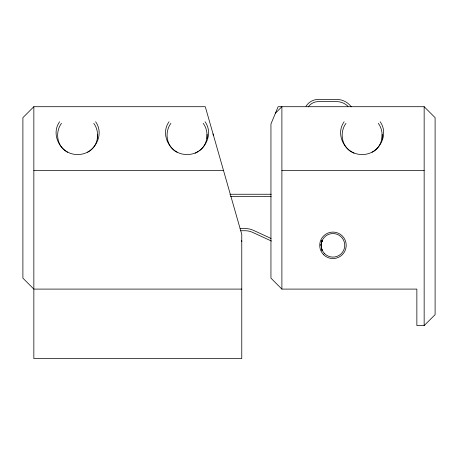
<?xml version="1.0" encoding="UTF-8"?>
<svg xmlns="http://www.w3.org/2000/svg" width="458" height="458" viewBox="0 0 458 458"><rect width="100%" height="100%" fill="white"/><g stroke="black" fill="none" stroke-linecap="round" stroke-linejoin="round"><path stroke-width="0.69" d="M93.758 123.317C99.976 131.664 98.584 144.802 89.854 150.865M203.192 123.317C209.409 131.664 208.018 144.802 199.287 150.865M378.285 123.317C384.691 131.87 382.951 145.306 373.871 151.295M321.264 243.919L321.596 241.481M321.493 242.614L322.123 240.713L321.493 242.614L321.562 241.813M322.043 250.612L321.321 246.73M322.066 240.845L321.373 243.192L321.27 241.526M322.031 240.919L321.756 240.719L321.911 241.24L322.066 240.839M59.62 121.754C49.968 135.03 61.458 155.199 77.62 154.432C93.781 155.205 105.266 135.03 95.613 121.754M169.054 121.754C159.401 135.03 170.891 155.199 187.053 154.432C203.215 155.205 214.699 135.03 205.047 121.754M344.147 121.754C334.495 135.03 345.985 155.199 362.146 154.432C378.308 155.205 389.792 135.03 380.146 121.754M61.475 123.317C55.252 131.664 56.66 144.791 65.385 150.865M170.914 123.317C164.496 131.875 166.254 145.295 175.322 151.295M346.008 123.317C339.59 131.875 341.347 145.295 350.416 151.295M33.846 106.708L33.846 358.585L241.767 358.585L241.767 234.381L205.287 106.708L33.846 106.708L22.9 117.649L22.9 278.155L33.846 289.095L241.767 289.095M275.447 113.155L281.893 106.708L281.893 289.095L416.86 289.095L416.86 325.575L424.154 325.575L435.1 314.635L435.1 117.649L424.154 106.708L278.115 106.708L270.947 124.009L270.947 278.155L281.893 289.095M87.558 152.262L89.344 151.295M195.205 153.235L198.182 151.615M372.085 152.262L373.276 151.615M321.344 242.631L321.424 241.521M33.846 170.542L223.527 170.542M281.893 170.542L424.154 170.542M229.893 194.255L271.21 194.255M230.609 196.442L271.21 196.442M240.072 228.542L245.059 228.542A20.427 20.427 0 0 1 253.618 230.42L271.067 238.469M240.788 230.735L245.059 230.735A18.24 18.24 0 0 1 252.696 232.406L271.439 241.051M351.011 151.615L353.994 153.23M175.918 151.615L177.109 152.262M65.889 151.295L67.675 152.262M321.779 250.062L321.865 249.284M321.808 240.748L321.911 241.24M321.39 247.543L321.596 248.436M320.835 244.274L320.903 245.368M321.201 244.624L321.201 246.072M382.178 134.366L382.184 139.364M207.085 134.366L207.085 138.654M97.651 134.366L97.651 138.654M424.154 106.708L424.154 325.575M322.123 249.936L322.123 250.423M347.96 106.302A16.053 16.053 0 0 0 336.607 101.602L318.373 101.602A12.4 12.4 0 0 0 308.223 106.869M351.286 106.823A18.24 18.24 0 0 0 336.607 99.415L318.373 99.415A14.593 14.593 0 0 0 306.03 106.222M213.056 133.885A7.294 7.294 0 0 1 213.325 135.545M241.658 240.41A7.294 7.294 0 0 1 241.767 241.675M324.63 253.658A11.782 11.782 0 0 0 344.342 248.373A11.782 11.782 0 0 0 329.915 233.941A11.782 11.782 0 0 0 324.63 253.658M323.6 254.688A13.242 13.242 0 0 0 345.75 248.751A13.242 13.242 0 0 0 329.537 232.532A13.242 13.242 0 0 0 323.6 254.688"/></g></svg>
